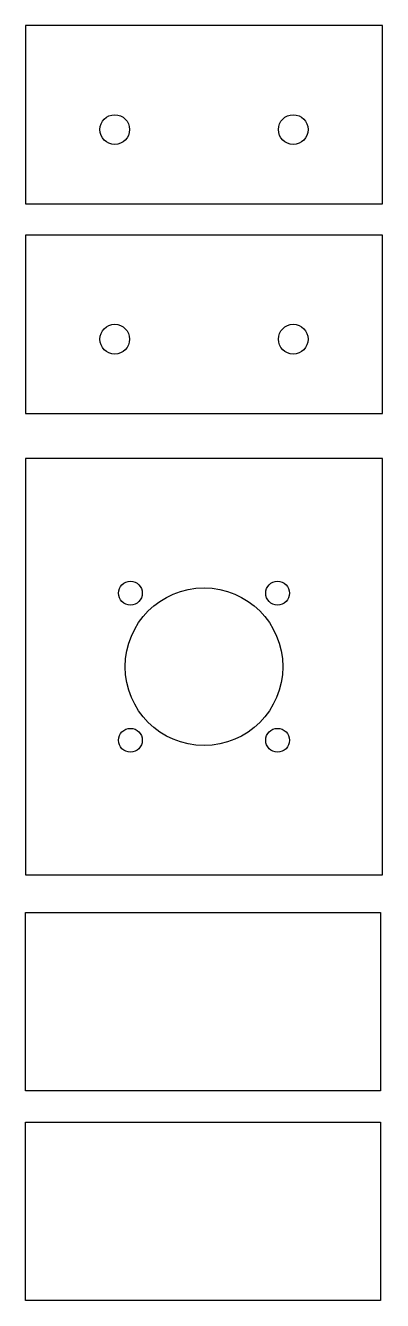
# Model space of a CAD drawing. Extents: x -30 to 30, y -107 to 108.
import ezdxf

# ---------------------------------------------------------------- set-up
doc = ezdxf.new("R2010")
doc.units = 0
doc.layers.get('0').update_dxf_attribs({"linetype": 'CONTINUOUS'})

msp = doc.modelspace()

# ---------------------------------------------------------------- linework, layer by layer
for points in [[(-30, 77.81), (30, 77.81), (30, 107.81), (-30, 107.81)], [(-30, 42.57), (30, 42.57), (30, 72.57), (-30, 72.57)], [(30, 35), (2.5, 35), (-2.5, 35), (-30, 35), (-30, -35), (-2.5, -35), (2.5, -35), (30, -35)], [(-30, -41.31), (29.66, -41.31), (29.66, -71.31), (-30, -71.31)], [(-30, -76.56), (29.66, -76.56), (29.66, -106.56), (-30, -106.56)]]:
    msp.add_lwpolyline(points, close=True)
for centre, radius in [((-15, 90.31), 2.5), ((15, 90.31), 2.5), ((-15, 55.07), 2.5), ((15, 55.07), 2.5), ((-12.37, 12.37), 2), ((0, 0), 13.25), ((12.37, 12.37), 2), ((-12.37, -12.37), 2), ((12.37, -12.37), 2)]:
    msp.add_circle(centre, radius)

doc.saveas('drawing.dxf')
